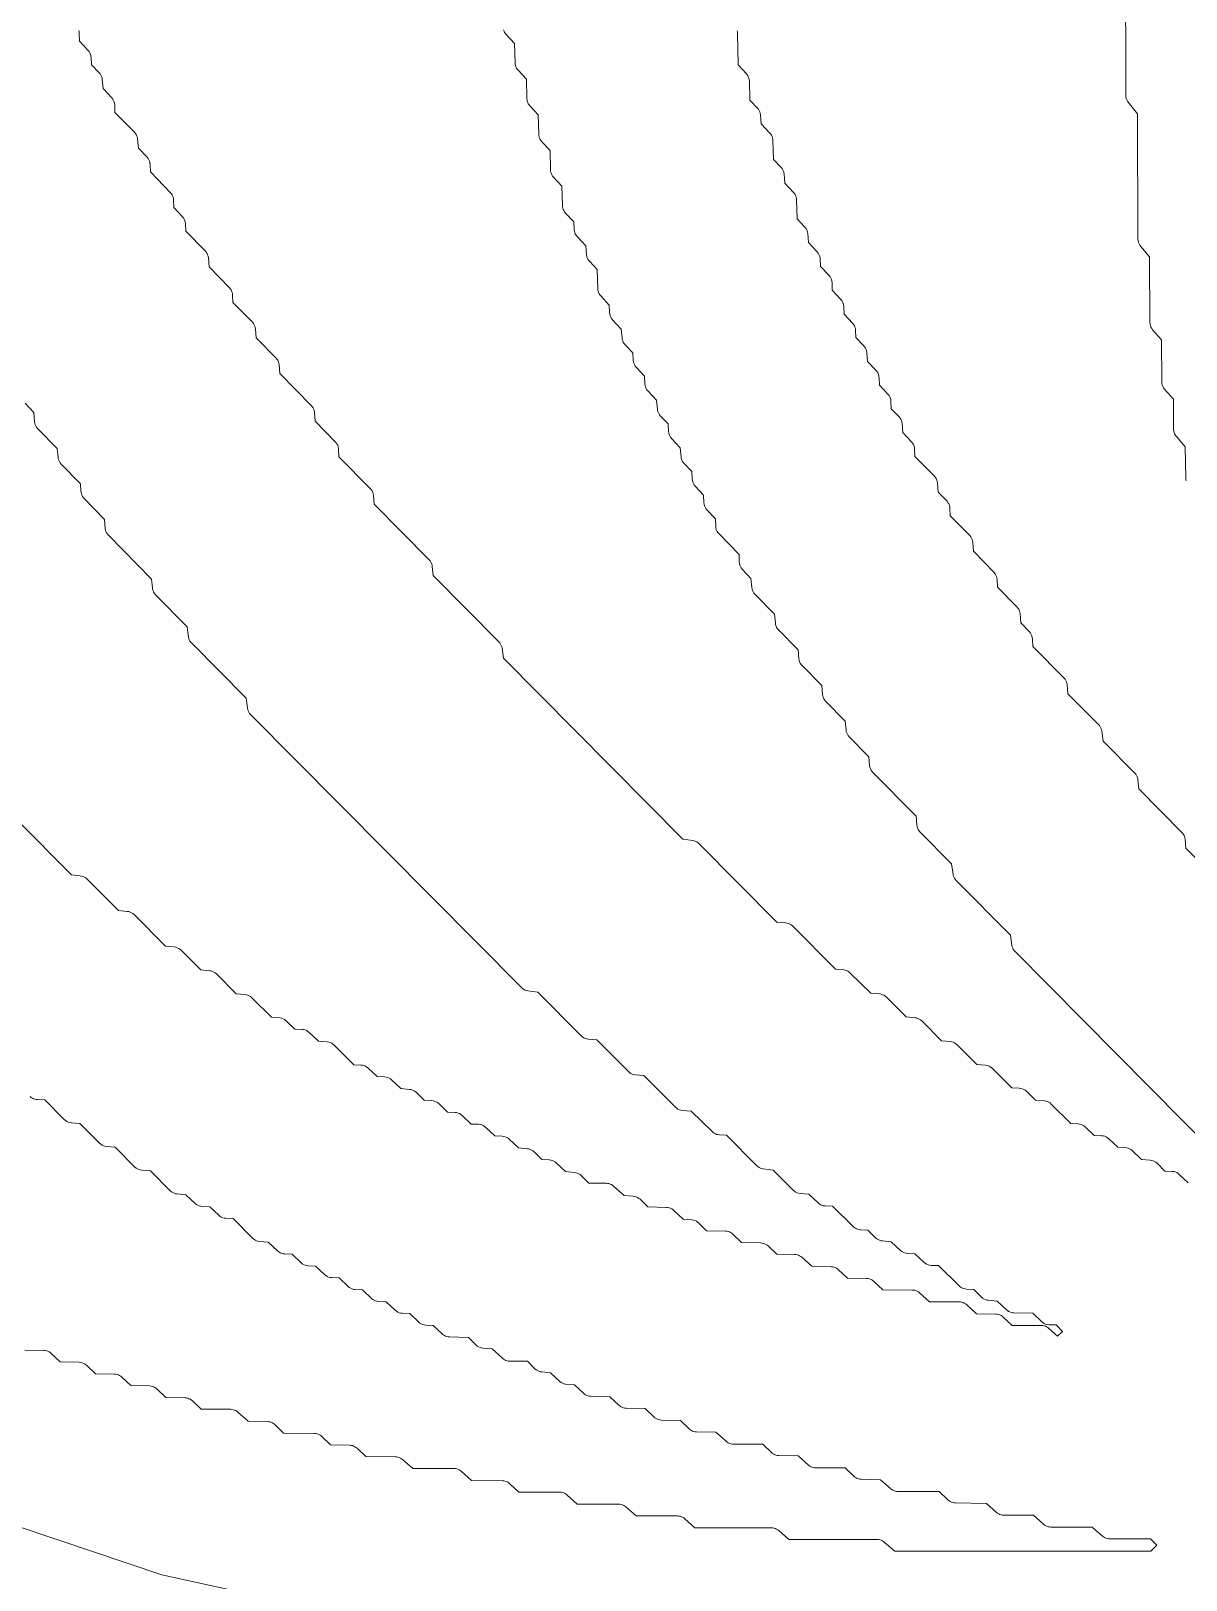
# Model space of a CAD drawing. Header units: inches. Extents: x 36 to 80.1, y 17.3 to 55.9.
# Drawn here: x 51.738 to 54.347, y 39.862 to 43.361 of the extents above; entities that cross this region are included whole.
import ezdxf

# ---------------------------------------------------------------- set-up
doc = ezdxf.new("R2010")
doc.units = ezdxf.units.IN
for name, color, linetype, lineweight in [('01_ORIGINAL_CAD', 7, 'CONTINUOUS', 20), ('02_APPROVED_PDF_OUTLINES', 7, 'CONTINUOUS', 15), ('04_APPROVED_PERIMETER', 7, 'CONTINUOUS', 15)]:
    doc.layers.add(name, color=color, linetype=linetype, lineweight=lineweight)

msp = doc.modelspace()

# ---------------------------------------------------------------- linework, layer by layer
at = {"layer": '01_ORIGINAL_CAD'}
msp.add_lwpolyline([(50.1404, 46.0145, -0.546754), (57.6505, 41.0455, 0.171391), (58.1845, 40.3509, 0.171391)], format="xyb", dxfattribs=at)
at = {"layer": '02_APPROVED_PDF_OUTLINES'}
for points in [[(54.2096, 43.8433), (54.2108, 43.2151), (54.2111, 43.2118), (54.2118, 43.2084), (54.2129, 43.2053), (54.2144, 43.2023), (54.2164, 43.1995), (54.2375, 43.1733), (54.2383, 42.8901), (54.2385, 42.8866), (54.2393, 42.8831), (54.2406, 42.8797), (54.2423, 42.8766), (54.2445, 42.8738), (54.2646, 42.8507), (54.2652, 42.7023), (54.2655, 42.6987), (54.2662, 42.6952), (54.2675, 42.6919), (54.2692, 42.6887), (54.2714, 42.6859), (54.2915, 42.6628), (54.292, 42.5681), (54.2923, 42.5645), (54.293, 42.561), (54.2943, 42.5577), (54.296, 42.5546), (54.2982, 42.5517), (54.3184, 42.5286), (54.3187, 42.4607), (54.319, 42.4571), (54.3198, 42.4537), (54.321, 42.4503), (54.3228, 42.4472), (54.3249, 42.4444), (54.3452, 42.4212), (54.3463, 42.3503), (54.3466, 42.3473), (54.3472, 42.3442)], [(54.3519, 40.7587), (54.3316, 40.778), (54.3288, 40.7802), (54.3258, 40.7821), (54.3225, 40.7835), (54.319, 40.7844), (54.3155, 40.7848), (54.2991, 40.7855), (54.2815, 40.803), (54.2788, 40.8052), (54.2759, 40.8071), (54.2728, 40.8086), (54.2695, 40.8096), (54.2661, 40.8101), (54.2461, 40.8119), (54.2253, 40.8316), (54.2225, 40.8338), (54.2195, 40.8357), (54.2162, 40.8371), (54.2127, 40.838), (54.2092, 40.8384), (54.1925, 40.8391), (54.1722, 40.8584), (54.1694, 40.8606), (54.1663, 40.8625), (54.1631, 40.8639), (54.1596, 40.8648), (54.1561, 40.8652), (54.1393, 40.8659), (54.119, 40.8852), (54.1163, 40.8874), (54.1132, 40.8893), (54.1099, 40.8907), (54.1065, 40.8916), (54.1029, 40.892), (54.0866, 40.8927), (54.0424, 40.9369), (54.0398, 40.9392), (54.0368, 40.9411), (54.0337, 40.9426), (54.0303, 40.9436), (54.0269, 40.9441), (54.0069, 40.9459), (53.9862, 40.9656), (53.9834, 40.9678), (53.9803, 40.9697), (53.977, 40.9711), (53.9736, 40.972), (53.97, 40.9724), (53.9537, 40.9731), (53.9095, 41.0173), (53.9069, 41.0196), (53.904, 41.0215), (53.9008, 41.023), (53.8975, 41.024), (53.894, 41.0246), (53.8744, 41.0263), (53.8298, 41.0709), (53.8271, 41.0732), (53.8242, 41.0751), (53.8211, 41.0766), (53.8177, 41.0776), (53.8143, 41.0782), (53.7947, 41.0799), (53.75, 41.1246), (53.7474, 41.1269), (53.7445, 41.1288), (53.7413, 41.1302), (53.738, 41.1312), (53.7346, 41.1318), (53.7149, 41.1335), (53.6703, 41.1782), (53.6677, 41.1805), (53.6648, 41.1824), (53.6616, 41.1838), (53.6583, 41.1849), (53.6548, 41.1854), (53.635, 41.1872), (53.5878, 41.2334), (53.5855, 41.2354), (53.5829, 41.2371), (53.5802, 41.2385), (53.5774, 41.2395), (53.5744, 41.2402), (53.5714, 41.2405), (53.5551, 41.2412), (53.4577, 41.339), (53.455, 41.3413), (53.4521, 41.3432), (53.449, 41.3447), (53.4456, 41.3457), (53.4422, 41.3463), (53.4226, 41.348), (53.2473, 41.5248), (53.2449, 41.527), (53.2422, 41.5288), (53.2393, 41.5302), (53.2362, 41.5313), (53.2331, 41.532), (53.2104, 41.5352), (52.8054, 41.9437), (52.8022, 41.9667), (52.8015, 41.9698), (52.8005, 41.9728), (52.799, 41.9757), (52.7973, 41.9784), (52.7952, 41.9808), (52.6463, 42.1309), (52.6445, 42.1509), (52.644, 42.1543), (52.643, 42.1576), (52.6415, 42.1607), (52.6397, 42.1636), (52.6374, 42.1662), (52.5133, 42.2918), (52.5115, 42.3118), (52.511, 42.3152), (52.51, 42.3185), (52.5085, 42.3216), (52.5066, 42.3246), (52.5044, 42.3272), (52.4339, 42.3987), (52.4331, 42.4154), (52.4328, 42.4184), (52.4321, 42.4214), (52.4311, 42.4242), (52.4298, 42.4269), (52.4281, 42.4294), (52.4261, 42.4317), (52.3802, 42.4794), (52.3784, 42.4996), (52.3779, 42.503), (52.3769, 42.5063), (52.3754, 42.5094), (52.3736, 42.5123), (52.3713, 42.515), (52.3003, 42.5869), (52.2986, 42.6069), (52.298, 42.6103), (52.297, 42.6136), (52.2956, 42.6167), (52.2937, 42.6196), (52.2915, 42.6222), (52.2471, 42.6674), (52.2453, 42.6874), (52.2448, 42.6908), (52.2438, 42.6941), (52.2424, 42.6972), (52.2405, 42.7001), (52.2383, 42.7027), (52.1943, 42.7474), (52.1935, 42.7642), (52.1932, 42.7672), (52.1926, 42.7701), (52.1915, 42.7729), (52.1902, 42.7756), (52.1885, 42.7781), (52.1866, 42.7804), (52.1406, 42.8282), (52.1389, 42.8483), (52.1383, 42.8517), (52.1373, 42.855), (52.1359, 42.8582), (52.134, 42.8611), (52.1318, 42.8637), (52.0878, 42.9084), (52.0871, 42.9252), (52.0867, 42.9287), (52.0858, 42.9321), (52.0844, 42.9353), (52.0826, 42.9384), (52.0804, 42.9411), (52.0612, 42.9616), (52.0604, 42.9788), (52.0601, 42.9818), (52.0594, 42.9847), (52.0584, 42.9876), (52.0571, 42.9902), (52.0554, 42.9927), (52.0535, 42.995), (52.0079, 43.0423), (52.0072, 43.0593), (52.0068, 43.0628), (52.0059, 43.0662), (52.0045, 43.0695), (52.0027, 43.0725), (52.0005, 43.0752), (51.9809, 43.0962), (51.9791, 43.1166), (51.9785, 43.12), (51.9775, 43.1233), (51.9761, 43.1264), (51.9742, 43.1293), (51.972, 43.1319), (51.928, 43.1766), (51.9273, 43.1934), (51.9269, 43.1969), (51.926, 43.2004), (51.9246, 43.2036), (51.9228, 43.2066), (51.9206, 43.2094), (51.901, 43.2304), (51.8992, 43.2507), (51.8987, 43.2541), (51.8977, 43.2574), (51.8962, 43.2605), (51.8944, 43.2634), (51.8922, 43.266), (51.8747, 43.2839), (51.874, 43.3008), (51.8736, 43.3043), (51.8727, 43.3077), (51.8713, 43.3109), (51.8695, 43.314), (51.8673, 43.3167), (51.8481, 43.3372), (51.8473, 43.3544), (51.8469, 43.3579), (51.846, 43.3613)], [(52.8057, 43.3629), (52.8067, 43.36), (52.808, 43.3573), (52.8096, 43.3547), (52.8115, 43.3524), (52.8305, 43.3321), (52.8315, 43.2884), (52.8318, 43.2854), (52.8324, 43.2824), (52.8334, 43.2795), (52.8347, 43.2768), (52.8363, 43.2742), (52.8382, 43.2719), (52.8572, 43.2516), (52.8582, 43.2079), (52.8585, 43.2049), (52.8591, 43.2019), (52.8601, 43.199), (52.8614, 43.1963), (52.863, 43.1937), (52.8649, 43.1914), (52.8839, 43.1711), (52.8849, 43.1274), (52.8852, 43.1244), (52.8858, 43.1214), (52.8868, 43.1185), (52.8881, 43.1158), (52.8897, 43.1132), (52.8916, 43.1109), (52.9106, 43.0906), (52.9116, 43.0469), (52.9119, 43.0439), (52.9125, 43.0409), (52.9135, 43.038), (52.9148, 43.0353), (52.9164, 43.0327), (52.9183, 43.0304), (52.9373, 43.0101), (52.9383, 42.9664), (52.9386, 42.9634), (52.9392, 42.9604), (52.9402, 42.9575), (52.9415, 42.9548), (52.9431, 42.9522), (52.945, 42.9499), (52.9642, 42.9294), (52.965, 42.9122), (52.9654, 42.9087), (52.9663, 42.9053), (52.9676, 42.902), (52.9695, 42.899), (52.9717, 42.8962), (52.9913, 42.8753), (52.9931, 42.8549), (52.9936, 42.8515), (52.9946, 42.8482), (52.996, 42.8451), (52.9979, 42.8422), (53.0001, 42.8396), (53.0173, 42.8219), (53.0183, 42.7786), (53.0186, 42.7755), (53.0192, 42.7726), (53.0201, 42.7697), (53.0215, 42.767), (53.0231, 42.7644), (53.025, 42.7621), (53.0442, 42.7415), (53.045, 42.7244), (53.0454, 42.7209), (53.0463, 42.7175), (53.0476, 42.7142), (53.0494, 42.7112), (53.0517, 42.7084), (53.0713, 42.6874), (53.0731, 42.6671), (53.0736, 42.6637), (53.0746, 42.6604), (53.076, 42.6573), (53.0778, 42.6544), (53.0801, 42.6518), (53.0975, 42.6339), (53.0983, 42.6171), (53.0987, 42.6135), (53.0996, 42.6101), (53.1009, 42.6069), (53.1027, 42.6038), (53.105, 42.6011), (53.1241, 42.5806), (53.1249, 42.5634), (53.1253, 42.5599), (53.1262, 42.5565), (53.1276, 42.5532), (53.1294, 42.5502), (53.1316, 42.5474), (53.1512, 42.5265), (53.153, 42.5061), (53.1535, 42.5027), (53.1545, 42.4994), (53.1559, 42.4963), (53.1578, 42.4934), (53.16, 42.4908), (53.1774, 42.4729), (53.1782, 42.4561), (53.1786, 42.4526), (53.1795, 42.4492), (53.1809, 42.4459), (53.1827, 42.4429), (53.1849, 42.4401), (53.2045, 42.4191), (53.2063, 42.3988), (53.2068, 42.3954), (53.2078, 42.3921), (53.2092, 42.389), (53.2111, 42.3861), (53.2133, 42.3835), (53.2307, 42.3656), (53.2315, 42.3488), (53.2319, 42.3452), (53.2328, 42.3418), (53.2342, 42.3386), (53.236, 42.3355), (53.2382, 42.3328), (53.2574, 42.3123), (53.2581, 42.2951), (53.2585, 42.2916), (53.2594, 42.2882), (53.2608, 42.2849), (53.2626, 42.2819), (53.2648, 42.2791), (53.284, 42.2586), (53.2848, 42.2414), (53.2851, 42.2384), (53.2858, 42.2355), (53.2868, 42.2327), (53.2881, 42.23), (53.2898, 42.2275), (53.2917, 42.2252), (53.3373, 42.1779), (53.338, 42.161), (53.3384, 42.1574), (53.3393, 42.154), (53.3407, 42.1508), (53.3425, 42.1477), (53.3447, 42.145), (53.3643, 42.124), (53.3661, 42.1036), (53.3667, 42.1002), (53.3677, 42.0969), (53.3691, 42.0938), (53.371, 42.0909), (53.3732, 42.0883), (53.4176, 42.0432), (53.4194, 42.0232), (53.4199, 42.0198), (53.4209, 42.0165), (53.4223, 42.0133), (53.4242, 42.0104), (53.4264, 42.0078), (53.4708, 41.9627), (53.4726, 41.9427), (53.4731, 41.9393), (53.4741, 41.936), (53.4756, 41.9329), (53.4774, 41.93), (53.4797, 41.9273), (53.5241, 41.8822), (53.5258, 41.8622), (53.5264, 41.8588), (53.5274, 41.8555), (53.5288, 41.8524), (53.5307, 41.8495), (53.5329, 41.8469), (53.5773, 41.8017), (53.5791, 41.7817), (53.5796, 41.7783), (53.5806, 41.775), (53.5821, 41.7719), (53.5839, 41.769), (53.5862, 41.7664), (53.6306, 41.7212), (53.6323, 41.7012), (53.6329, 41.6978), (53.6339, 41.6945), (53.6353, 41.6914), (53.6372, 41.6885), (53.6394, 41.6859), (53.737, 41.5871), (53.7388, 41.5671), (53.7393, 41.5637), (53.7403, 41.5604), (53.7417, 41.5573), (53.7436, 41.5544), (53.7459, 41.5517), (53.8173, 41.4793), (53.8206, 41.4563), (53.8212, 41.4531), (53.8223, 41.4501), (53.8237, 41.4472), (53.8255, 41.4446), (53.8276, 41.4421), (53.9504, 41.3183), (53.9536, 41.2953), (53.9543, 41.2922), (53.9553, 41.2892), (53.9567, 41.2863), (53.9585, 41.2836), (53.9606, 41.2812), (54.4925, 40.7448)], [(54.5502, 41.3088), (54.3463, 41.5148), (54.3445, 41.5348), (54.344, 41.5382), (54.343, 41.5415), (54.3415, 41.5447), (54.3397, 41.5476), (54.3374, 41.5502), (54.2399, 41.649), (54.2381, 41.6689), (54.2376, 41.6723), (54.2366, 41.6756), (54.2351, 41.6788), (54.2333, 41.6817), (54.231, 41.6843), (54.1595, 41.7568), (54.1563, 41.7798), (54.1556, 41.7829), (54.1546, 41.786), (54.1532, 41.7888), (54.1514, 41.7915), (54.1493, 41.7939), (54.0802, 41.8636), (54.0784, 41.8835), (54.0779, 41.8869), (54.0769, 41.8902), (54.0754, 41.8934), (54.0736, 41.8963), (54.0713, 41.8989), (54.0008, 41.9704), (54, 41.9872), (53.9996, 41.9907), (53.9987, 41.9941), (53.9974, 41.9974), (53.9956, 42.0004), (53.9933, 42.0031), (53.9737, 42.0241), (53.9719, 42.0445), (53.9714, 42.0479), (53.9704, 42.0512), (53.969, 42.0543), (53.9671, 42.0572), (53.9649, 42.0598), (53.9209, 42.1045), (53.9201, 42.1213), (53.9198, 42.1243), (53.9192, 42.1272), (53.9181, 42.1301), (53.9168, 42.1328), (53.9151, 42.1353), (53.9132, 42.1375), (53.8672, 42.1853), (53.8655, 42.2055), (53.8649, 42.2089), (53.8639, 42.2122), (53.8625, 42.2153), (53.8606, 42.2182), (53.8584, 42.2208), (53.8144, 42.2655), (53.8137, 42.2823), (53.8133, 42.2858), (53.8124, 42.2892), (53.811, 42.2925), (53.8092, 42.2955), (53.807, 42.2982), (53.7874, 42.3192), (53.7856, 42.3396), (53.785, 42.343), (53.784, 42.3463), (53.7826, 42.3494), (53.7807, 42.3523), (53.7785, 42.3549), (53.7345, 42.3996), (53.7338, 42.4164), (53.7334, 42.4199), (53.7325, 42.4233), (53.7311, 42.4266), (53.7293, 42.4296), (53.7271, 42.4324), (53.7075, 42.4534), (53.7057, 42.4737), (53.7052, 42.4771), (53.7042, 42.4804), (53.7027, 42.4835), (53.7009, 42.4864), (53.6987, 42.489), (53.6812, 42.5069), (53.6805, 42.5237), (53.6801, 42.5273), (53.6792, 42.5307), (53.6778, 42.5339), (53.676, 42.5369), (53.6738, 42.5397), (53.6546, 42.5602), (53.6538, 42.5774), (53.6534, 42.5809), (53.6525, 42.5843), (53.6512, 42.5876), (53.6494, 42.5906), (53.6471, 42.5934), (53.6275, 42.6143), (53.6257, 42.6347), (53.6252, 42.6381), (53.6242, 42.6414), (53.6228, 42.6445), (53.621, 42.6474), (53.6187, 42.65), (53.6013, 42.6679), (53.6005, 42.6847), (53.6001, 42.6882), (53.5992, 42.6916), (53.5979, 42.6949), (53.5961, 42.6979), (53.5938, 42.7007), (53.5747, 42.7212), (53.5739, 42.7384), (53.5735, 42.7419), (53.5726, 42.7453), (53.5712, 42.7486), (53.5694, 42.7516), (53.5672, 42.7543), (53.548, 42.7749), (53.5473, 42.792), (53.5468, 42.7956), (53.546, 42.799), (53.5446, 42.8022), (53.5428, 42.8052), (53.5406, 42.808), (53.5214, 42.8285), (53.5206, 42.8457), (53.5202, 42.8492), (53.5193, 42.8526), (53.5179, 42.8559), (53.5161, 42.8589), (53.5139, 42.8617), (53.4943, 42.8826), (53.4925, 42.903), (53.492, 42.9064), (53.491, 42.9097), (53.4896, 42.9128), (53.4877, 42.9157), (53.4855, 42.9183), (53.4683, 42.936), (53.4673, 42.9793), (53.467, 42.9824), (53.4664, 42.9853), (53.4654, 42.9882), (53.4641, 42.9909), (53.4625, 42.9935), (53.4606, 42.9958), (53.441, 43.0168), (53.4392, 43.0372), (53.4386, 43.0406), (53.4377, 43.0438), (53.4362, 43.0469), (53.4344, 43.0498), (53.4322, 43.0524), (53.4149, 43.0701), (53.4139, 43.1135), (53.4137, 43.1165), (53.4131, 43.1195), (53.4121, 43.1224), (53.4108, 43.1251), (53.4091, 43.1276), (53.4072, 43.13), (53.3876, 43.151), (53.3858, 43.1713), (53.3853, 43.1747), (53.3843, 43.178), (53.3829, 43.1811), (53.381, 43.184), (53.3788, 43.1866), (53.3616, 43.2043), (53.3606, 43.2476), (53.3603, 43.2507), (53.3597, 43.2536), (53.3587, 43.2565), (53.3574, 43.2592), (53.3558, 43.2618), (53.3539, 43.2641), (53.335, 43.2844), (53.3338, 43.3548), (53.3336, 43.3579), (53.333, 43.3609)], [(51.7248, 42.5196), (51.7444, 42.4986), (51.7462, 42.4782), (51.7467, 42.4748), (51.7477, 42.4715), (51.7492, 42.4684), (51.751, 42.4655), (51.7533, 42.4628), (51.7977, 42.4177), (51.7994, 42.3977), (51.8, 42.3943), (51.801, 42.391), (51.8024, 42.3879), (51.8043, 42.385), (51.8065, 42.3824), (51.8505, 42.3377), (51.8512, 42.3209), (51.8516, 42.3179), (51.8522, 42.315), (51.8532, 42.3121), (51.8546, 42.3094), (51.8562, 42.3069), (51.8582, 42.3047), (51.9041, 42.2569), (51.9059, 42.2367), (51.9065, 42.2333), (51.9075, 42.23), (51.9089, 42.2269), (51.9108, 42.224), (51.913, 42.2214), (52.0106, 42.1226), (52.0124, 42.1026), (52.0129, 42.0992), (52.0139, 42.0959), (52.0153, 42.0928), (52.0172, 42.0899), (52.0195, 42.0873), (52.0909, 42.0148), (52.0942, 41.9918), (52.0948, 41.9886), (52.0959, 41.9856), (52.0973, 41.9827), (52.0991, 41.9801), (52.1012, 41.9776), (52.224, 41.8538), (52.2272, 41.8308), (52.2279, 41.8277), (52.2289, 41.8247), (52.2303, 41.8218), (52.2321, 41.8191), (52.2342, 41.8167), (52.8459, 41.1998), (52.8483, 41.1977), (52.851, 41.1959), (52.8539, 41.1944), (52.857, 41.1934), (52.8601, 41.1927), (52.8828, 41.1895), (52.9811, 41.0907), (52.9838, 41.0884), (52.9867, 41.0865), (52.9899, 41.085), (52.9932, 41.0839), (52.9967, 41.0834), (53.0163, 41.0817), (53.0875, 41.0102), (53.0901, 41.0079), (53.093, 41.006), (53.0962, 41.0045), (53.0995, 41.0035), (53.103, 41.003), (53.1226, 41.0012), (53.1938, 40.9298), (53.1965, 40.9275), (53.1994, 40.9256), (53.2025, 40.9241), (53.2059, 40.9231), (53.2093, 40.9225), (53.2291, 40.9208), (53.2764, 40.8745), (53.2787, 40.8725), (53.2812, 40.8708), (53.2839, 40.8695), (53.2868, 40.8684), (53.2898, 40.8677), (53.2928, 40.8674), (53.3091, 40.8667), (53.3776, 40.7976), (53.38, 40.7955), (53.3827, 40.7937), (53.3856, 40.7922), (53.3886, 40.7912), (53.3918, 40.7905), (53.4145, 40.7873), (53.4596, 40.7421), (53.4623, 40.7398), (53.4652, 40.7379), (53.4684, 40.7364), (53.4717, 40.7354), (53.4751, 40.7348), (53.4951, 40.7331), (53.5159, 40.7134), (53.5186, 40.7111), (53.5217, 40.7093), (53.525, 40.7079), (53.5284, 40.707), (53.532, 40.7066), (53.5485, 40.7058), (53.5953, 40.66), (53.5976, 40.6581), (53.6002, 40.6564), (53.6029, 40.655), (53.6057, 40.6539), (53.6087, 40.6533), (53.6117, 40.6529), (53.6281, 40.6522), (53.6457, 40.6348), (53.6484, 40.6325), (53.6513, 40.6306), (53.6544, 40.6292), (53.6577, 40.6282), (53.6611, 40.6276), (53.6811, 40.6258), (53.7019, 40.6062), (53.7047, 40.6039), (53.7077, 40.6021), (53.711, 40.6007), (53.7145, 40.5998), (53.718, 40.5993), (53.7347, 40.5986), (53.755, 40.5794), (53.7578, 40.5771), (53.7608, 40.5753), (53.7641, 40.5739), (53.7676, 40.573), (53.7711, 40.5725), (53.7876, 40.5718), (53.8345, 40.526), (53.8368, 40.524), (53.8393, 40.5223), (53.842, 40.521), (53.8449, 40.5199), (53.8478, 40.5192), (53.8509, 40.5189), (53.8673, 40.5182), (53.8849, 40.5007), (53.8875, 40.4985), (53.8904, 40.4966), (53.8936, 40.4951), (53.8969, 40.4941), (53.9003, 40.4936), (53.9203, 40.4918), (53.941, 40.4722), (53.9434, 40.4702), (53.946, 40.4685), (53.9487, 40.4672), (53.9516, 40.4662), (53.9547, 40.4656), (53.9577, 40.4653), (54.0007, 40.4644), (54.0207, 40.4454), (54.0235, 40.4431), (54.0265, 40.4413), (54.0298, 40.4399), (54.0333, 40.4389), (54.0368, 40.4385), (54.0532, 40.4378), (54.068, 40.4232), (54.0568, 40.4125), (54.0368, 40.4302), (54.0345, 40.4321), (54.0319, 40.4337), (54.0291, 40.4349), (54.0263, 40.4358), (54.0233, 40.4363), (54.0203, 40.4365), (53.9539, 40.4367), (53.934, 40.4556), (53.9317, 40.4575), (53.9291, 40.4592), (53.9263, 40.4606), (53.9234, 40.4615), (53.9204, 40.4622), (53.9174, 40.4624), (53.8739, 40.4633), (53.8509, 40.4838), (53.8485, 40.4856), (53.846, 40.4872), (53.8432, 40.4884), (53.8404, 40.4893), (53.8374, 40.4899), (53.8344, 40.4901), (53.7675, 40.4903), (53.7447, 40.5105), (53.7423, 40.5124), (53.7397, 40.514), (53.737, 40.5152), (53.7341, 40.5161), (53.7312, 40.5166), (53.7282, 40.5168), (53.6618, 40.517), (53.6419, 40.5359), (53.6395, 40.5379), (53.637, 40.5395), (53.6342, 40.5409), (53.6313, 40.5418), (53.6283, 40.5425), (53.6252, 40.5427), (53.5823, 40.5436), (53.5622, 40.5627), (53.5599, 40.5646), (53.5573, 40.5663), (53.5545, 40.5676), (53.5516, 40.5686), (53.5486, 40.5693), (53.5455, 40.5695), (53.5021, 40.5704), (53.4791, 40.5909), (53.4767, 40.5927), (53.4742, 40.5943), (53.4714, 40.5955), (53.4686, 40.5964), (53.4656, 40.597), (53.4626, 40.5972), (53.4227, 40.5974), (53.4028, 40.6162), (53.4005, 40.6182), (53.3979, 40.6199), (53.3951, 40.6212), (53.3922, 40.6222), (53.3892, 40.6228), (53.3862, 40.6231), (53.3432, 40.624), (53.3232, 40.643), (53.3208, 40.645), (53.3182, 40.6466), (53.3155, 40.648), (53.3126, 40.649), (53.3095, 40.6496), (53.3065, 40.6498), (53.2639, 40.6508), (53.2465, 40.668), (53.2439, 40.6702), (53.241, 40.6721), (53.2378, 40.6736), (53.2345, 40.6746), (53.2311, 40.6751), (53.2111, 40.6769), (53.1903, 40.6966), (53.188, 40.6986), (53.1854, 40.7002), (53.1826, 40.7016), (53.1797, 40.7026), (53.1767, 40.7032), (53.1737, 40.7034), (53.131, 40.7043), (53.1137, 40.7216), (53.111, 40.7238), (53.1081, 40.7257), (53.105, 40.7272), (53.1017, 40.7282), (53.0983, 40.7287), (53.0778, 40.7305), (53.0541, 40.7516), (53.0517, 40.7534), (53.0491, 40.755), (53.0464, 40.7562), (53.0436, 40.7571), (53.0406, 40.7577), (53.0376, 40.7579), (52.9981, 40.7581), (52.9808, 40.7751), (52.9782, 40.7774), (52.9753, 40.7793), (52.9722, 40.7807), (52.9689, 40.7818), (52.9654, 40.7823), (52.9454, 40.7841), (52.9247, 40.8037), (52.9219, 40.806), (52.9189, 40.8079), (52.9156, 40.8093), (52.9121, 40.8102), (52.9086, 40.8106), (52.8922, 40.8113), (52.8746, 40.8287), (52.8719, 40.831), (52.869, 40.8329), (52.8659, 40.8343), (52.8626, 40.8354), (52.8592, 40.8359), (52.8392, 40.8377), (52.8184, 40.8573), (52.8156, 40.8596), (52.8126, 40.8615), (52.8093, 40.8629), (52.8058, 40.8638), (52.8023, 40.8642), (52.7856, 40.8649), (52.7653, 40.8841), (52.7625, 40.8864), (52.7594, 40.8883), (52.7562, 40.8897), (52.7527, 40.8906), (52.7492, 40.891), (52.7324, 40.8917), (52.7121, 40.9109), (52.7094, 40.9132), (52.7063, 40.9151), (52.703, 40.9165), (52.6996, 40.9174), (52.696, 40.9178), (52.6793, 40.9185), (52.659, 40.9377), (52.6562, 40.94), (52.6532, 40.9419), (52.6499, 40.9433), (52.6464, 40.9442), (52.6429, 40.9446), (52.6265, 40.9453), (52.6089, 40.9628), (52.6062, 40.965), (52.6033, 40.9669), (52.6002, 40.9683), (52.5969, 40.9694), (52.5935, 40.9699), (52.5735, 40.9717), (52.5527, 40.9913), (52.5499, 40.9936), (52.5469, 40.9955), (52.5436, 40.9969), (52.5401, 40.9978), (52.5366, 40.9982), (52.5199, 40.9989), (52.4996, 41.0181), (52.4968, 41.0204), (52.4938, 41.0223), (52.4905, 41.0237), (52.487, 41.0246), (52.4835, 41.025), (52.4671, 41.0257), (52.4229, 41.0699), (52.4203, 41.0722), (52.4174, 41.0741), (52.4142, 41.0756), (52.4109, 41.0766), (52.4074, 41.0771), (52.3874, 41.0789), (52.3667, 41.0986), (52.3639, 41.1008), (52.3609, 41.1027), (52.3576, 41.1041), (52.3541, 41.105), (52.3506, 41.1054), (52.3339, 41.1061), (52.3136, 41.1254), (52.3108, 41.1276), (52.3077, 41.1295), (52.3044, 41.1309), (52.301, 41.1318), (52.2974, 41.1322), (52.2811, 41.1329), (52.2369, 41.1771), (52.2343, 41.1794), (52.2314, 41.1813), (52.2282, 41.1828), (52.2249, 41.1838), (52.2214, 41.1843), (52.2018, 41.1861), (52.1572, 41.2307), (52.1545, 41.233), (52.1516, 41.2349), (52.1485, 41.2364), (52.1451, 41.2374), (52.1417, 41.238), (52.1221, 41.2397), (52.0774, 41.2844), (52.0748, 41.2866), (52.0719, 41.2885), (52.0687, 41.29), (52.0654, 41.291), (52.062, 41.2916), (52.0424, 41.2933), (51.9711, 41.3648), (51.9685, 41.3671), (51.9656, 41.369), (51.9624, 41.3704), (51.9591, 41.3715), (51.9556, 41.372), (51.936, 41.3738), (51.8648, 41.4452), (51.8622, 41.4475), (51.8592, 41.4494), (51.8561, 41.4509), (51.8527, 41.4519), (51.8493, 41.4525), (51.8297, 41.4542), (51.7076, 41.5774)], [(51.7367, 40.9539), (51.739, 40.9519), (51.7415, 40.9502), (51.7442, 40.9488), (51.7471, 40.9478), (51.75, 40.9471), (51.7531, 40.9468), (51.7694, 40.9461), (51.8136, 40.9019), (51.8162, 40.8996), (51.8191, 40.8977), (51.8223, 40.8962), (51.8256, 40.8952), (51.8291, 40.8946), (51.8487, 40.8929), (51.8933, 40.8483), (51.896, 40.846), (51.8989, 40.8441), (51.902, 40.8426), (51.9054, 40.8416), (51.9088, 40.841), (51.9284, 40.8393), (51.9731, 40.7946), (51.9757, 40.7923), (51.9786, 40.7904), (51.9818, 40.789), (51.9851, 40.788), (51.9885, 40.7874), (52.0082, 40.7857), (52.0528, 40.741), (52.0554, 40.7387), (52.0583, 40.7368), (52.0615, 40.7354), (52.0648, 40.7343), (52.0683, 40.7338), (52.0883, 40.732), (52.109, 40.7123), (52.1118, 40.7101), (52.1148, 40.7082), (52.1181, 40.7068), (52.1216, 40.7059), (52.1251, 40.7055), (52.1419, 40.7048), (52.1622, 40.6855), (52.1649, 40.6833), (52.168, 40.6814), (52.1713, 40.68), (52.1747, 40.6791), (52.1783, 40.6787), (52.1946, 40.678), (52.2388, 40.6338), (52.2414, 40.6315), (52.2444, 40.6296), (52.2475, 40.6281), (52.2508, 40.6271), (52.2543, 40.6266), (52.2743, 40.6248), (52.295, 40.6051), (52.2978, 40.6029), (52.3009, 40.601), (52.3041, 40.5996), (52.3076, 40.5987), (52.3112, 40.5983), (52.3279, 40.5976), (52.3482, 40.5783), (52.3509, 40.5761), (52.354, 40.5742), (52.3573, 40.5728), (52.3607, 40.5719), (52.3643, 40.5715), (52.381, 40.5708), (52.4013, 40.5515), (52.4041, 40.5493), (52.4071, 40.5474), (52.4104, 40.546), (52.4139, 40.5451), (52.4174, 40.5447), (52.4342, 40.544), (52.4545, 40.5247), (52.4572, 40.5225), (52.4603, 40.5206), (52.4636, 40.5192), (52.467, 40.5183), (52.4706, 40.5179), (52.4873, 40.5172), (52.5076, 40.4979), (52.5104, 40.4957), (52.5134, 40.4938), (52.5167, 40.4924), (52.5202, 40.4915), (52.5237, 40.4911), (52.5404, 40.4904), (52.5607, 40.4711), (52.5635, 40.4689), (52.5666, 40.467), (52.5698, 40.4656), (52.5733, 40.4647), (52.5768, 40.4643), (52.5936, 40.4636), (52.6139, 40.4443), (52.6166, 40.4421), (52.6197, 40.4402), (52.623, 40.4388), (52.6264, 40.4379), (52.63, 40.4375), (52.6467, 40.4368), (52.667, 40.4175), (52.6694, 40.4155), (52.672, 40.4139), (52.6747, 40.4125), (52.6776, 40.4115), (52.6806, 40.4109), (52.6837, 40.4107), (52.7263, 40.4098), (52.7437, 40.3925), (52.7463, 40.3903), (52.7492, 40.3884), (52.7524, 40.3869), (52.7557, 40.3859), (52.7591, 40.3854), (52.7795, 40.3836), (52.8033, 40.3625), (52.8056, 40.3607), (52.8082, 40.3591), (52.8109, 40.3579), (52.8138, 40.357), (52.8168, 40.3564), (52.8197, 40.3562), (52.8593, 40.356), (52.8765, 40.3389), (52.8791, 40.3367), (52.882, 40.3348), (52.8852, 40.3334), (52.8885, 40.3323), (52.8919, 40.3318), (52.9119, 40.33), (52.9327, 40.3104), (52.9354, 40.3081), (52.9385, 40.3062), (52.9418, 40.3048), (52.9452, 40.3039), (52.9488, 40.3035), (52.9655, 40.3028), (52.9858, 40.2836), (52.9882, 40.2816), (52.9907, 40.2799), (52.9935, 40.2786), (52.9964, 40.2776), (52.9994, 40.277), (53.0025, 40.2767), (53.0454, 40.2758), (53.0655, 40.2568), (53.0678, 40.2548), (53.0704, 40.2531), (53.0732, 40.2518), (53.0761, 40.2508), (53.0791, 40.2502), (53.0822, 40.2499), (53.1251, 40.249), (53.1452, 40.23), (53.1475, 40.228), (53.1501, 40.2264), (53.1529, 40.225), (53.1558, 40.224), (53.1588, 40.2234), (53.1618, 40.2231), (53.2048, 40.2222), (53.2249, 40.2032), (53.2272, 40.2012), (53.2298, 40.1996), (53.2326, 40.1982), (53.2355, 40.1972), (53.2385, 40.1966), (53.2415, 40.1964), (53.2849, 40.1954), (53.308, 40.175), (53.3104, 40.1732), (53.3129, 40.1716), (53.3157, 40.1704), (53.3185, 40.1695), (53.3215, 40.1689), (53.3245, 40.1687), (53.3909, 40.1685), (53.4108, 40.1497), (53.4131, 40.1477), (53.4157, 40.146), (53.4185, 40.1447), (53.4214, 40.1437), (53.4244, 40.1431), (53.4274, 40.1428), (53.4709, 40.1419), (53.4939, 40.1215), (53.4963, 40.1196), (53.4988, 40.1181), (53.5016, 40.1168), (53.5044, 40.1159), (53.5074, 40.1154), (53.5104, 40.1152), (53.5768, 40.115), (53.5967, 40.0961), (53.599, 40.0942), (53.6016, 40.0925), (53.6044, 40.0912), (53.6073, 40.0902), (53.6103, 40.0895), (53.6134, 40.0893), (53.6568, 40.0884), (53.6798, 40.0679), (53.6822, 40.0661), (53.6848, 40.0645), (53.6875, 40.0633), (53.6904, 40.0624), (53.6933, 40.0618), (53.6963, 40.0616), (53.7893, 40.0614), (53.8091, 40.0426), (53.8115, 40.0406), (53.8141, 40.0389), (53.8169, 40.0376), (53.8199, 40.0366), (53.8229, 40.036), (53.826, 40.0358), (53.8959, 40.0348), (53.9188, 40.0144), (53.9212, 40.0126), (53.9237, 40.011), (53.9265, 40.0098), (53.9294, 40.0089), (53.9323, 40.0083), (53.9353, 40.0081), (54.0022, 40.0079), (54.025, 39.9877), (54.0274, 39.9858), (54.03, 39.9842), (54.0327, 39.983), (54.0356, 39.9821), (54.0386, 39.9816), (54.0416, 39.9814), (54.135, 39.9812), (54.1578, 39.9609), (54.1602, 39.9591), (54.1628, 39.9575), (54.1655, 39.9563), (54.1684, 39.9554), (54.1713, 39.9548), (54.1743, 39.9546), (54.2669, 39.9544), (54.2808, 39.9407), (54.2671, 39.9271), (53.6889, 39.9266), (53.6661, 39.9468), (53.6637, 39.9487), (53.6612, 39.9503), (53.6584, 39.9515), (53.6555, 39.9524), (53.6526, 39.953), (53.6495, 39.9531), (53.45, 39.9533), (53.4272, 39.9735), (53.4248, 39.9754), (53.4222, 39.9769), (53.4195, 39.9782), (53.4166, 39.9791), (53.4136, 39.9796), (53.4106, 39.9798), (53.2376, 39.9799), (53.2148, 40.0002), (53.2124, 40.002), (53.2098, 40.0036), (53.2071, 40.0048), (53.2042, 40.0057), (53.2012, 40.0063), (53.1982, 40.0065), (53.1048, 40.0067), (53.082, 40.0269), (53.0796, 40.0288), (53.077, 40.0303), (53.0743, 40.0316), (53.0714, 40.0325), (53.0685, 40.033), (53.0655, 40.0332), (52.9721, 40.0334), (52.9492, 40.0537), (52.9469, 40.0555), (52.9443, 40.0571), (52.9415, 40.0583), (52.9387, 40.0592), (52.9357, 40.0598), (52.9327, 40.06), (52.8398, 40.0602), (52.8199, 40.079), (52.8175, 40.081), (52.8149, 40.0827), (52.8121, 40.084), (52.8092, 40.085), (52.8061, 40.0856), (52.803, 40.0858), (52.7332, 40.0868), (52.7102, 40.1072), (52.7078, 40.109), (52.7053, 40.1106), (52.7025, 40.1118), (52.6997, 40.1127), (52.6967, 40.1133), (52.6937, 40.1135), (52.6003, 40.1137), (52.5774, 40.1339), (52.5751, 40.1358), (52.5725, 40.1373), (52.5698, 40.1386), (52.5669, 40.1395), (52.5639, 40.14), (52.5609, 40.1402), (52.4945, 40.1404), (52.4747, 40.1592), (52.4723, 40.1612), (52.4697, 40.1629), (52.467, 40.1642), (52.4641, 40.1652), (52.4611, 40.1658), (52.458, 40.1661), (52.415, 40.167), (52.395, 40.186), (52.3926, 40.188), (52.39, 40.1897), (52.3872, 40.191), (52.3843, 40.192), (52.3812, 40.1926), (52.3781, 40.1929), (52.3087, 40.1938), (52.2887, 40.2128), (52.2864, 40.2148), (52.2838, 40.2164), (52.2811, 40.2178), (52.2781, 40.2188), (52.2751, 40.2194), (52.2721, 40.2196), (52.2287, 40.2206), (52.2056, 40.241), (52.2033, 40.2428), (52.2007, 40.2444), (52.1979, 40.2456), (52.1951, 40.2465), (52.1921, 40.2471), (52.1891, 40.2473), (52.1227, 40.2475), (52.1028, 40.2663), (52.1005, 40.2683), (52.0979, 40.27), (52.0951, 40.2713), (52.0922, 40.2723), (52.0892, 40.2729), (52.0862, 40.2732), (52.0432, 40.2741), (52.0231, 40.2931), (52.0208, 40.2951), (52.0182, 40.2967), (52.0155, 40.2981), (52.0125, 40.2991), (52.0095, 40.2997), (52.0065, 40.3), (51.9635, 40.3009), (51.9435, 40.3199), (51.9411, 40.3219), (51.9385, 40.3235), (51.9358, 40.3249), (51.9329, 40.3259), (51.9299, 40.3265), (51.9268, 40.3267), (51.8838, 40.3276), (51.8638, 40.3467), (51.8614, 40.3486), (51.8588, 40.3503), (51.8561, 40.3516), (51.8532, 40.3526), (51.8502, 40.3533), (51.8471, 40.3535), (51.8042, 40.3544), (51.7841, 40.3734), (51.7817, 40.3754), (51.7792, 40.3771), (51.7764, 40.3784), (51.7735, 40.3794), (51.7705, 40.38), (51.7674, 40.3803), (51.7245, 40.3812)]]:
    msp.add_lwpolyline(points, dxfattribs=at)
at = {"layer": '04_APPROVED_PERIMETER'}
msp.add_lwpolyline([(52.405, 39.7921), (52.0337, 39.8735), (51.476, 40.061), (50.4394, 40.4885), (49.9585, 40.6232), (49.637, 40.6769), (48.9999, 40.6765)], dxfattribs=at)

doc.saveas('drawing.dxf')
